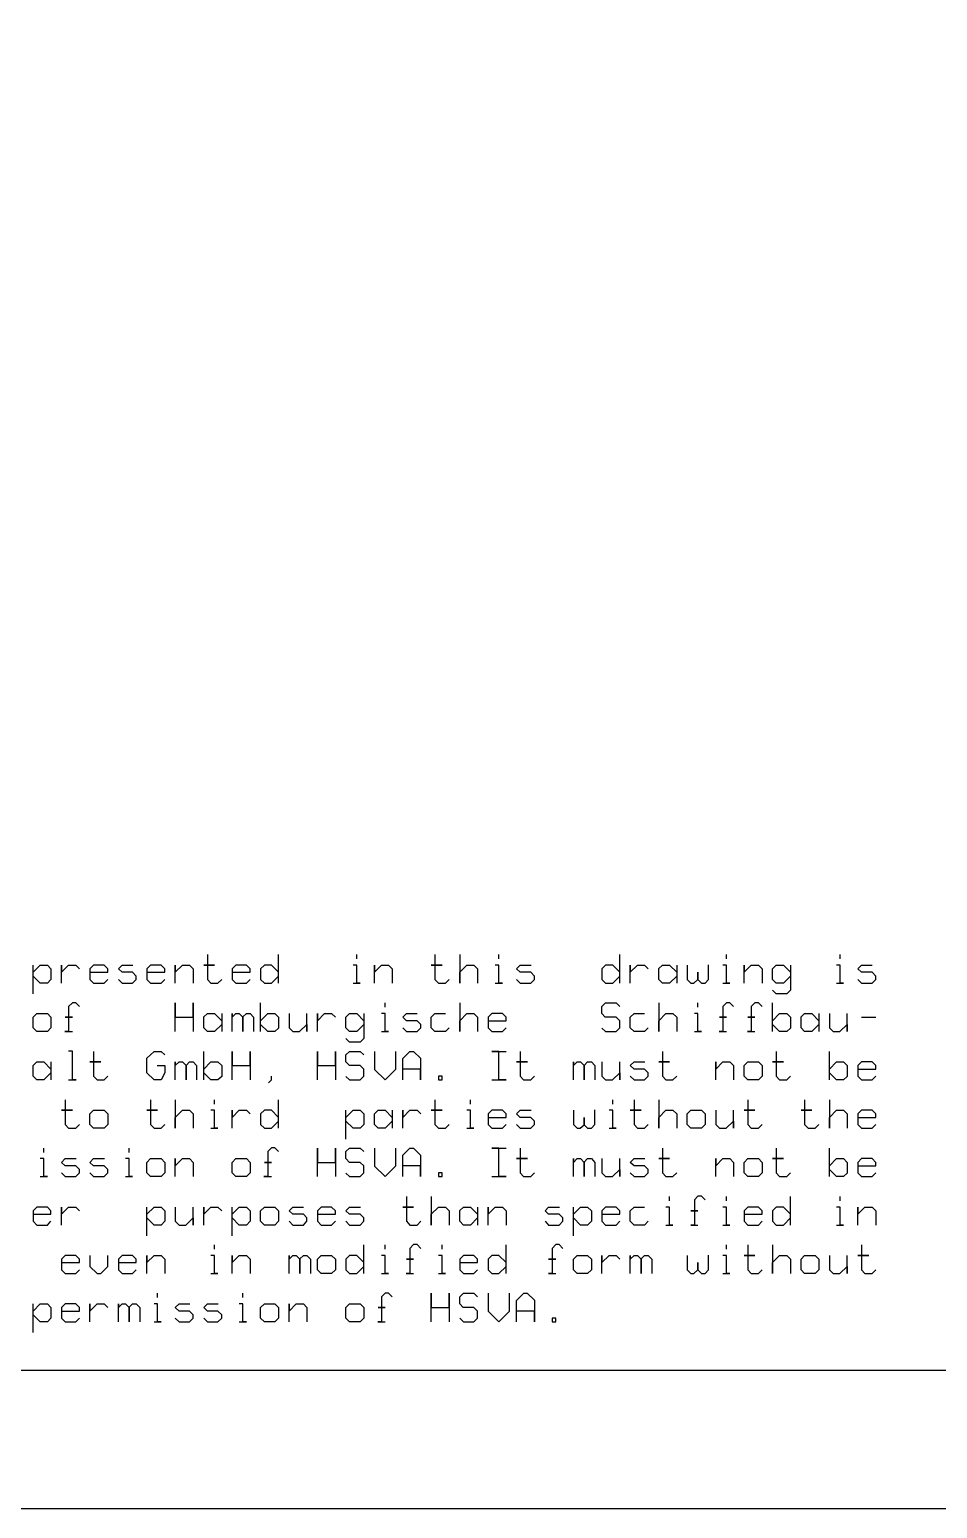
# Model space of a CAD drawing. Header units: millimetres. Extents: x -75152 to 353425, y 12138 to 222005.
# Drawn here: x 328823 to 335395, y 106870 to 117567 of the extents above; entities that cross this region are included whole.
import ezdxf

# ---------------------------------------------------------------- set-up
doc = ezdxf.new("R2010")
doc.units = ezdxf.units.MM
doc.layers.add('11', color=7, linetype='Continuous')

# ---------------------------------------------------------------- blocks, each defined once
blk = doc.blocks.new('A$C3242291E')
at = {"layer": '11', "color": 7, "linetype": 'Continuous'}
for points in [[(0, 0), (175200, 0), (175200, 65899), (0, 65899), (0, 0)], [(1000, 1000), (174200, 1000), (174200, 64899), (1000, 64899), (1000, 1000)], [(151886, 4006), (151886, 3930), (151886, 3930), (151859, 3930), (151859, 3930), (151937, 3930), (151937, 3930), (151886, 3930), (151886, 3930), (151886, 3827), (151886, 3827), (151910, 3800), (151910, 3800), (151962, 3800), (151962, 3800), (151989, 3827)], [(152400, 3800), (152400, 3878), (152400, 3878), (152349, 3930), (152349, 3930), (152298, 3930), (152298, 3930), (152271, 3903), (152271, 3903), (152271, 3827), (152271, 3827), (152298, 3800), (152298, 3800), (152349, 3800), (152349, 3800), (152400, 3851), (152400, 3851), (152400, 4006)], [(152967, 3975), (152967, 4006)], [(153533, 4006), (153533, 3930), (153533, 3930), (153506, 3930), (153506, 3930), (153584, 3930), (153584, 3930), (153533, 3930), (153533, 3930), (153533, 3827), (153533, 3827), (153558, 3800), (153558, 3800), (153609, 3800), (153609, 3800), (153636, 3827)], [(153712, 4006), (153712, 3903), (153712, 3800), (153712, 3800), (153712, 3878), (153712, 3878), (153763, 3930), (153763, 3930), (153815, 3930), (153815, 3930), (153842, 3903), (153842, 3903), (153842, 3800)], [(153996, 3975), (153996, 4006)], [(154871, 3800), (154871, 3878), (154871, 3878), (154820, 3930), (154820, 3930), (154768, 3930), (154768, 3930), (154741, 3903), (154741, 3903), (154741, 3827), (154741, 3827), (154768, 3800), (154768, 3800), (154820, 3800), (154820, 3800), (154871, 3851), (154871, 3851), (154871, 4006)], [(155643, 3975), (155643, 4006)], [(156467, 3975), (156467, 4006)], [(150624, 3722), (150624, 3878), (150624, 3878), (150675, 3930), (150675, 3930), (150727, 3930), (150727, 3930), (150753, 3903), (150753, 3903), (150753, 3827), (150753, 3827), (150727, 3800), (150727, 3800), (150675, 3800), (150675, 3800), (150624, 3851), (150624, 3851), (150624, 3930)], [(150830, 3800), (150830, 3930), (150830, 3930), (150830, 3878), (150830, 3878), (150881, 3930), (150881, 3930), (150932, 3930), (150932, 3930), (150959, 3903)], [(151035, 3878), (151165, 3878), (151165, 3878), (151165, 3903), (151165, 3903), (151138, 3930), (151138, 3930), (151062, 3930), (151062, 3930), (151035, 3903), (151035, 3903), (151035, 3827), (151035, 3827), (151062, 3800), (151062, 3800), (151138, 3800), (151138, 3800), (151165, 3827)], [(151241, 3827), (151268, 3800), (151268, 3800), (151344, 3800), (151344, 3800), (151371, 3827), (151371, 3827), (151371, 3851), (151371, 3851), (151344, 3878), (151344, 3878), (151268, 3878), (151268, 3878), (151241, 3903), (151241, 3903), (151268, 3930), (151268, 3930), (151346, 3930)], [(151447, 3878), (151577, 3878), (151577, 3878), (151577, 3903), (151577, 3903), (151550, 3930), (151550, 3930), (151474, 3930), (151474, 3930), (151447, 3903), (151447, 3903), (151447, 3827), (151447, 3827), (151474, 3800), (151474, 3800), (151550, 3800), (151550, 3800), (151577, 3827)], [(151653, 3800), (151653, 3930), (151653, 3930), (151653, 3878), (151653, 3878), (151705, 3930), (151705, 3930), (151756, 3930), (151756, 3930), (151783, 3903), (151783, 3903), (151783, 3800)], [(152065, 3878), (152195, 3878), (152195, 3878), (152195, 3903), (152195, 3903), (152168, 3930), (152168, 3930), (152092, 3930), (152092, 3930), (152065, 3903), (152065, 3903), (152065, 3827), (152065, 3827), (152092, 3800), (152092, 3800), (152168, 3800), (152168, 3800), (152195, 3827)], [(152940, 3800), (152991, 3800), (152991, 3800), (152967, 3800), (152967, 3800), (152967, 3930), (152967, 3930), (152940, 3930)], [(153094, 3800), (153094, 3930), (153094, 3930), (153094, 3878), (153094, 3878), (153146, 3930), (153146, 3930), (153197, 3930), (153197, 3930), (153224, 3903), (153224, 3903), (153224, 3800)], [(153969, 3800), (154021, 3800), (154021, 3800), (153996, 3800), (153996, 3800), (153996, 3930), (153996, 3930), (153969, 3930)], [(154124, 3827), (154150, 3800), (154150, 3800), (154227, 3800), (154227, 3800), (154253, 3827), (154253, 3827), (154253, 3851), (154253, 3851), (154227, 3878), (154227, 3878), (154150, 3878), (154150, 3878), (154124, 3903), (154124, 3903), (154150, 3930), (154150, 3930), (154229, 3930)], [(154947, 3800), (154947, 3930), (154947, 3930), (154947, 3878), (154947, 3878), (154999, 3930), (154999, 3930), (155050, 3930), (155050, 3930), (155077, 3903)], [(155283, 3930), (155283, 3851), (155283, 3851), (155231, 3800), (155231, 3800), (155180, 3800), (155180, 3800), (155153, 3827), (155153, 3827), (155153, 3905), (155153, 3905), (155180, 3930), (155180, 3930), (155231, 3930), (155231, 3930), (155283, 3878), (155283, 3878), (155283, 3800)], [(155359, 3930), (155359, 3827), (155359, 3827), (155386, 3800), (155386, 3800), (155408, 3800), (155408, 3800), (155437, 3825), (155437, 3825), (155437, 3878), (155437, 3878), (155437, 3825), (155437, 3825), (155462, 3800), (155462, 3800), (155489, 3800), (155489, 3800), (155513, 3827), (155513, 3827), (155513, 3932)], [(155616, 3800), (155668, 3800), (155668, 3800), (155643, 3800), (155643, 3800), (155643, 3930), (155643, 3930), (155616, 3930)], [(155771, 3800), (155771, 3930), (155771, 3930), (155771, 3878), (155771, 3878), (155822, 3930), (155822, 3930), (155874, 3930), (155874, 3930), (155901, 3903), (155901, 3903), (155901, 3800)], [(156106, 3930), (156106, 3851), (156106, 3851), (156055, 3800), (156055, 3800), (156003, 3800), (156003, 3800), (155977, 3827), (155977, 3827), (155977, 3903), (155977, 3903), (156003, 3930), (156003, 3930), (156055, 3930), (156055, 3930), (156106, 3878), (156106, 3878), (156106, 3748), (156106, 3748), (156080, 3722), (156080, 3722), (156003, 3722), (156003, 3722), (155977, 3748)], [(156440, 3800), (156491, 3800), (156491, 3800), (156467, 3800), (156467, 3800), (156467, 3930), (156467, 3930), (156440, 3930)], [(156594, 3827), (156621, 3800), (156621, 3800), (156697, 3800), (156697, 3800), (156724, 3827), (156724, 3827), (156724, 3851), (156724, 3851), (156697, 3878), (156697, 3878), (156621, 3878), (156621, 3878), (156594, 3903), (156594, 3903), (156621, 3930), (156621, 3930), (156699, 3930)], [(150959, 3631), (150932, 3658), (150932, 3658), (150908, 3658), (150908, 3658), (150881, 3631), (150881, 3631), (150881, 3553), (150881, 3553), (150856, 3553), (150856, 3553), (150908, 3553), (150908, 3553), (150881, 3553), (150881, 3553), (150881, 3450), (150881, 3450), (150854, 3450), (150854, 3450), (150908, 3450)], [(151653, 3450), (151653, 3553), (151653, 3656), (151653, 3656), (151653, 3553), (151653, 3553), (151783, 3553), (151783, 3553), (151783, 3656), (151783, 3656), (151783, 3553), (151783, 3450)], [(152271, 3450), (152271, 3528), (152271, 3528), (152322, 3580), (152322, 3580), (152374, 3580), (152374, 3580), (152400, 3553), (152400, 3553), (152400, 3475), (152400, 3475), (152374, 3450), (152374, 3450), (152322, 3450), (152322, 3450), (152271, 3501), (152271, 3501), (152271, 3656)], [(153173, 3625), (153173, 3656)], [(153712, 3656), (153712, 3553), (153712, 3450), (153712, 3450), (153712, 3528), (153712, 3528), (153763, 3580), (153763, 3580), (153815, 3580), (153815, 3580), (153842, 3553), (153842, 3553), (153842, 3450)], [(154741, 3475), (154768, 3450), (154768, 3450), (154844, 3450), (154844, 3450), (154871, 3477), (154871, 3477), (154871, 3528), (154871, 3528), (154844, 3553), (154844, 3553), (154766, 3553), (154766, 3553), (154741, 3580), (154741, 3580), (154741, 3631), (154741, 3631), (154768, 3656), (154768, 3656), (154844, 3656), (154844, 3656), (154871, 3631)], [(155153, 3656), (155153, 3553), (155153, 3450), (155153, 3450), (155153, 3528), (155153, 3528), (155205, 3580), (155205, 3580), (155256, 3580), (155256, 3580), (155283, 3553), (155283, 3553), (155283, 3450)], [(155437, 3625), (155437, 3656)], [(155695, 3631), (155668, 3658), (155668, 3658), (155643, 3658), (155643, 3658), (155616, 3631), (155616, 3631), (155616, 3553), (155616, 3553), (155592, 3553), (155592, 3553), (155643, 3553), (155643, 3553), (155616, 3553), (155616, 3553), (155616, 3450), (155616, 3450), (155590, 3450), (155590, 3450), (155643, 3450)], [(155901, 3631), (155874, 3658), (155874, 3658), (155849, 3658), (155849, 3658), (155822, 3631), (155822, 3631), (155822, 3553), (155822, 3553), (155798, 3553), (155798, 3553), (155849, 3553), (155849, 3553), (155822, 3553), (155822, 3553), (155822, 3450), (155822, 3450), (155796, 3450), (155796, 3450), (155849, 3450)], [(155977, 3450), (155977, 3528), (155977, 3528), (156028, 3580), (156028, 3580), (156080, 3580), (156080, 3580), (156106, 3553), (156106, 3553), (156106, 3475), (156106, 3475), (156080, 3450), (156080, 3450), (156028, 3450), (156028, 3450), (155977, 3501), (155977, 3501), (155977, 3656)], [(150727, 3450), (150650, 3450), (150650, 3450), (150624, 3477), (150624, 3477), (150624, 3553), (150624, 3553), (150650, 3580), (150650, 3580), (150727, 3580), (150727, 3580), (150753, 3553), (150753, 3553), (150753, 3477), (150753, 3477), (150727, 3450), (150727, 3450), (150650, 3450)], [(151989, 3580), (151989, 3501), (151989, 3501), (151937, 3450), (151937, 3450), (151886, 3450), (151886, 3450), (151859, 3477), (151859, 3477), (151859, 3555), (151859, 3555), (151886, 3580), (151886, 3580), (151937, 3580), (151937, 3580), (151989, 3528), (151989, 3528), (151989, 3450)], [(152065, 3450), (152065, 3580), (152065, 3580), (152065, 3553), (152065, 3553), (152092, 3580), (152092, 3580), (152116, 3580), (152116, 3580), (152143, 3553), (152143, 3553), (152143, 3450), (152143, 3450), (152143, 3555), (152143, 3555), (152168, 3580), (152168, 3580), (152195, 3580), (152195, 3580), (152219, 3553), (152219, 3553), (152219, 3450)], [(152477, 3580), (152477, 3477), (152477, 3477), (152503, 3450), (152503, 3450), (152553, 3450), (152553, 3450), (152606, 3501), (152606, 3501), (152606, 3450), (152606, 3450), (152606, 3580)], [(152683, 3450), (152683, 3580), (152683, 3580), (152683, 3528), (152683, 3528), (152734, 3580), (152734, 3580), (152785, 3580), (152785, 3580), (152812, 3553)], [(153018, 3580), (153018, 3501), (153018, 3501), (152967, 3450), (152967, 3450), (152915, 3450), (152915, 3450), (152888, 3477), (152888, 3477), (152888, 3553), (152888, 3553), (152915, 3580), (152915, 3580), (152967, 3580), (152967, 3580), (153018, 3528), (153018, 3528), (153018, 3398), (153018, 3398), (152991, 3372), (152991, 3372), (152915, 3372), (152915, 3372), (152888, 3398)], [(153146, 3450), (153197, 3450), (153197, 3450), (153173, 3450), (153173, 3450), (153173, 3580), (153173, 3580), (153146, 3580)], [(153300, 3477), (153327, 3450), (153327, 3450), (153403, 3450), (153403, 3450), (153430, 3477), (153430, 3477), (153430, 3501), (153430, 3501), (153403, 3528), (153403, 3528), (153327, 3528), (153327, 3528), (153300, 3553), (153300, 3553), (153327, 3580), (153327, 3580), (153405, 3580)], [(153636, 3477), (153609, 3450), (153609, 3450), (153533, 3450), (153533, 3450), (153506, 3477), (153506, 3477), (153506, 3553), (153506, 3553), (153533, 3580), (153533, 3580), (153609, 3580)], [(153918, 3528), (154048, 3528), (154048, 3528), (154048, 3553), (154048, 3553), (154021, 3580), (154021, 3580), (153945, 3580), (153945, 3580), (153918, 3553), (153918, 3553), (153918, 3477), (153918, 3477), (153945, 3450), (153945, 3450), (154021, 3450), (154021, 3450), (154048, 3477)], [(155077, 3477), (155050, 3450), (155050, 3450), (154974, 3450), (154974, 3450), (154947, 3477), (154947, 3477), (154947, 3553), (154947, 3553), (154974, 3580), (154974, 3580), (155050, 3580)], [(155411, 3450), (155462, 3450), (155462, 3450), (155437, 3450), (155437, 3450), (155437, 3580), (155437, 3580), (155411, 3580)], [(156312, 3580), (156312, 3501), (156312, 3501), (156261, 3450), (156261, 3450), (156209, 3450), (156209, 3450), (156183, 3477), (156183, 3477), (156183, 3555), (156183, 3555), (156209, 3580), (156209, 3580), (156261, 3580), (156261, 3580), (156312, 3528), (156312, 3528), (156312, 3450)], [(156388, 3580), (156388, 3477), (156388, 3477), (156415, 3450), (156415, 3450), (156465, 3450), (156465, 3450), (156518, 3501), (156518, 3501), (156518, 3450), (156518, 3450), (156518, 3580)], [(156621, 3553), (156724, 3553)], [(150753, 3230), (150753, 3151), (150753, 3151), (150702, 3100), (150702, 3100), (150650, 3100), (150650, 3100), (150624, 3127), (150624, 3127), (150624, 3205), (150624, 3205), (150650, 3230), (150650, 3230), (150702, 3230), (150702, 3230), (150753, 3178), (150753, 3178), (150753, 3100)], [(150881, 3100), (150935, 3100), (150935, 3100), (150908, 3100), (150908, 3100), (150908, 3204), (150908, 3308), (150908, 3308), (150881, 3308)], [(151062, 3306), (151062, 3230), (151062, 3230), (151035, 3230), (151035, 3230), (151114, 3230), (151114, 3230), (151062, 3230), (151062, 3230), (151062, 3127), (151062, 3127), (151087, 3100), (151087, 3100), (151138, 3100), (151138, 3100), (151165, 3127)], [(151523, 3203), (151577, 3203), (151577, 3203), (151577, 3151), (151577, 3151), (151550, 3100), (151550, 3100), (151499, 3100), (151499, 3100), (151447, 3151), (151447, 3151), (151447, 3256), (151447, 3256), (151499, 3306), (151499, 3306), (151550, 3306), (151550, 3306), (151577, 3281)], [(151653, 3100), (151653, 3230), (151653, 3230), (151653, 3203), (151653, 3203), (151680, 3230), (151680, 3230), (151705, 3230), (151705, 3230), (151731, 3203), (151731, 3203), (151731, 3100), (151731, 3100), (151731, 3205), (151731, 3205), (151756, 3230), (151756, 3230), (151783, 3230), (151783, 3230), (151807, 3203), (151807, 3203), (151807, 3100)], [(151859, 3100), (151859, 3178), (151859, 3178), (151910, 3230), (151910, 3230), (151962, 3230), (151962, 3230), (151989, 3203), (151989, 3203), (151989, 3125), (151989, 3125), (151962, 3100), (151962, 3100), (151910, 3100), (151910, 3100), (151859, 3151), (151859, 3151), (151859, 3306)], [(152065, 3100), (152065, 3203), (152065, 3306), (152065, 3306), (152065, 3203), (152065, 3203), (152195, 3203), (152195, 3203), (152195, 3306), (152195, 3306), (152195, 3203), (152195, 3100)], [(152683, 3100), (152683, 3203), (152683, 3306), (152683, 3306), (152683, 3203), (152683, 3203), (152812, 3203), (152812, 3203), (152812, 3306), (152812, 3306), (152812, 3203), (152812, 3100)], [(152888, 3125), (152915, 3100), (152915, 3100), (152991, 3100), (152991, 3100), (153018, 3127), (153018, 3127), (153018, 3178), (153018, 3178), (152991, 3203), (152991, 3203), (152913, 3203), (152913, 3203), (152888, 3230), (152888, 3230), (152888, 3281), (152888, 3281), (152915, 3306), (152915, 3306), (152991, 3306), (152991, 3306), (153018, 3281)], [(153094, 3306), (153094, 3176), (153094, 3176), (153173, 3100), (153173, 3100), (153249, 3178), (153249, 3178), (153249, 3306)], [(153300, 3100), (153300, 3255), (153300, 3255), (153352, 3306), (153352, 3306), (153378, 3306), (153378, 3306), (153429, 3256), (153429, 3256), (153429, 3100), (153429, 3100), (153429, 3177), (153429, 3177), (153300, 3177)], [(153945, 3100), (154048, 3100), (154048, 3100), (153996, 3100), (153996, 3100), (153996, 3203), (153996, 3306), (153996, 3306), (153945, 3306), (153945, 3306), (154048, 3306)], [(154150, 3306), (154150, 3230), (154150, 3230), (154124, 3230), (154124, 3230), (154202, 3230), (154202, 3230), (154150, 3230), (154150, 3230), (154150, 3127), (154150, 3127), (154175, 3100), (154175, 3100), (154227, 3100), (154227, 3100), (154253, 3127)], [(154536, 3100), (154536, 3230), (154536, 3230), (154536, 3203), (154536, 3203), (154562, 3230), (154562, 3230), (154587, 3230), (154587, 3230), (154614, 3203), (154614, 3203), (154614, 3100), (154614, 3100), (154614, 3205), (154614, 3205), (154638, 3230), (154638, 3230), (154665, 3230), (154665, 3230), (154690, 3203), (154690, 3203), (154690, 3100)], [(154741, 3230), (154741, 3127), (154741, 3127), (154768, 3100), (154768, 3100), (154818, 3100), (154818, 3100), (154871, 3151), (154871, 3151), (154871, 3100), (154871, 3100), (154871, 3230)], [(154947, 3127), (154974, 3100), (154974, 3100), (155050, 3100), (155050, 3100), (155077, 3127), (155077, 3127), (155077, 3151), (155077, 3151), (155050, 3178), (155050, 3178), (154974, 3178), (154974, 3178), (154947, 3203), (154947, 3203), (154974, 3230), (154974, 3230), (155052, 3230)], [(155180, 3306), (155180, 3230), (155180, 3230), (155153, 3230), (155153, 3230), (155231, 3230), (155231, 3230), (155180, 3230), (155180, 3230), (155180, 3127), (155180, 3127), (155205, 3100), (155205, 3100), (155256, 3100), (155256, 3100), (155283, 3127)], [(155565, 3100), (155565, 3230), (155565, 3230), (155565, 3178), (155565, 3178), (155616, 3230), (155616, 3230), (155668, 3230), (155668, 3230), (155695, 3203), (155695, 3203), (155695, 3100)], [(155874, 3100), (155798, 3100), (155798, 3100), (155771, 3127), (155771, 3127), (155771, 3203), (155771, 3203), (155798, 3230), (155798, 3230), (155874, 3230), (155874, 3230), (155901, 3203), (155901, 3203), (155901, 3127), (155901, 3127), (155874, 3100), (155874, 3100), (155798, 3100)], [(156003, 3306), (156003, 3230), (156003, 3230), (155977, 3230), (155977, 3230), (156055, 3230), (156055, 3230), (156003, 3230), (156003, 3230), (156003, 3127), (156003, 3127), (156028, 3100), (156028, 3100), (156080, 3100), (156080, 3100), (156106, 3127)], [(156388, 3100), (156388, 3178), (156388, 3178), (156440, 3230), (156440, 3230), (156491, 3230), (156491, 3230), (156518, 3203), (156518, 3203), (156518, 3125), (156518, 3125), (156491, 3100), (156491, 3100), (156440, 3100), (156440, 3100), (156388, 3151), (156388, 3151), (156388, 3306)], [(156594, 3178), (156724, 3178), (156724, 3178), (156724, 3203), (156724, 3203), (156697, 3230), (156697, 3230), (156621, 3230), (156621, 3230), (156594, 3203), (156594, 3203), (156594, 3127), (156594, 3127), (156621, 3100), (156621, 3100), (156697, 3100), (156697, 3100), (156724, 3127)], [(152328, 3079), (152349, 3100), (152349, 3100), (152349, 3127)], [(153558, 3100), (153584, 3100), (153584, 3100), (153584, 3127), (153584, 3127), (153558, 3127), (153558, 3127), (153558, 3100), (153558, 3100), (153584, 3100)], [(150856, 2956), (150856, 2880), (150856, 2880), (150830, 2880), (150830, 2880), (150908, 2880), (150908, 2880), (150856, 2880), (150856, 2880), (150856, 2777), (150856, 2777), (150881, 2750), (150881, 2750), (150932, 2750), (150932, 2750), (150959, 2777)], [(151474, 2956), (151474, 2880), (151474, 2880), (151447, 2880), (151447, 2880), (151525, 2880), (151525, 2880), (151474, 2880), (151474, 2880), (151474, 2777), (151474, 2777), (151499, 2750), (151499, 2750), (151550, 2750), (151550, 2750), (151577, 2777)], [(151653, 2956), (151653, 2853), (151653, 2750), (151653, 2750), (151653, 2828), (151653, 2828), (151705, 2880), (151705, 2880), (151756, 2880), (151756, 2880), (151783, 2853), (151783, 2853), (151783, 2750)], [(151937, 2925), (151937, 2956)], [(152400, 2750), (152400, 2828), (152400, 2828), (152349, 2880), (152349, 2880), (152298, 2880), (152298, 2880), (152271, 2853), (152271, 2853), (152271, 2777), (152271, 2777), (152298, 2750), (152298, 2750), (152349, 2750), (152349, 2750), (152400, 2801), (152400, 2801), (152400, 2956)], [(153533, 2956), (153533, 2880), (153533, 2880), (153506, 2880), (153506, 2880), (153584, 2880), (153584, 2880), (153533, 2880), (153533, 2880), (153533, 2777), (153533, 2777), (153558, 2750), (153558, 2750), (153609, 2750), (153609, 2750), (153636, 2777)], [(153790, 2925), (153790, 2956)], [(154820, 2925), (154820, 2956)], [(154974, 2956), (154974, 2880), (154974, 2880), (154947, 2880), (154947, 2880), (155026, 2880), (155026, 2880), (154974, 2880), (154974, 2880), (154974, 2777), (154974, 2777), (154999, 2750), (154999, 2750), (155050, 2750), (155050, 2750), (155077, 2777)], [(155153, 2956), (155153, 2853), (155153, 2750), (155153, 2750), (155153, 2828), (155153, 2828), (155205, 2880), (155205, 2880), (155256, 2880), (155256, 2880), (155283, 2853), (155283, 2853), (155283, 2750)], [(155798, 2956), (155798, 2880), (155798, 2880), (155771, 2880), (155771, 2880), (155849, 2880), (155849, 2880), (155798, 2880), (155798, 2880), (155798, 2777), (155798, 2777), (155822, 2750), (155822, 2750), (155874, 2750), (155874, 2750), (155901, 2777)], [(156209, 2956), (156209, 2880), (156209, 2880), (156183, 2880), (156183, 2880), (156261, 2880), (156261, 2880), (156209, 2880), (156209, 2880), (156209, 2777), (156209, 2777), (156234, 2750), (156234, 2750), (156286, 2750), (156286, 2750), (156312, 2777)], [(156388, 2956), (156388, 2853), (156388, 2750), (156388, 2750), (156388, 2828), (156388, 2828), (156440, 2880), (156440, 2880), (156491, 2880), (156491, 2880), (156518, 2853), (156518, 2853), (156518, 2750)], [(151138, 2750), (151062, 2750), (151062, 2750), (151035, 2777), (151035, 2777), (151035, 2853), (151035, 2853), (151062, 2880), (151062, 2880), (151138, 2880), (151138, 2880), (151165, 2853), (151165, 2853), (151165, 2777), (151165, 2777), (151138, 2750), (151138, 2750), (151062, 2750)], [(151910, 2750), (151962, 2750), (151962, 2750), (151937, 2750), (151937, 2750), (151937, 2880), (151937, 2880), (151910, 2880)], [(152065, 2750), (152065, 2880), (152065, 2880), (152065, 2828), (152065, 2828), (152116, 2880), (152116, 2880), (152168, 2880), (152168, 2880), (152195, 2853)], [(152888, 2672), (152888, 2828), (152888, 2828), (152940, 2880), (152940, 2880), (152991, 2880), (152991, 2880), (153018, 2853), (153018, 2853), (153018, 2777), (153018, 2777), (152991, 2750), (152991, 2750), (152940, 2750), (152940, 2750), (152888, 2801), (152888, 2801), (152888, 2880)], [(153224, 2880), (153224, 2801), (153224, 2801), (153173, 2750), (153173, 2750), (153121, 2750), (153121, 2750), (153094, 2777), (153094, 2777), (153094, 2855), (153094, 2855), (153121, 2880), (153121, 2880), (153173, 2880), (153173, 2880), (153224, 2828), (153224, 2828), (153224, 2750)], [(153300, 2750), (153300, 2880), (153300, 2880), (153300, 2828), (153300, 2828), (153352, 2880), (153352, 2880), (153403, 2880), (153403, 2880), (153430, 2853)], [(153763, 2750), (153815, 2750), (153815, 2750), (153790, 2750), (153790, 2750), (153790, 2880), (153790, 2880), (153763, 2880)], [(153918, 2828), (154048, 2828), (154048, 2828), (154048, 2853), (154048, 2853), (154021, 2880), (154021, 2880), (153945, 2880), (153945, 2880), (153918, 2853), (153918, 2853), (153918, 2777), (153918, 2777), (153945, 2750), (153945, 2750), (154021, 2750), (154021, 2750), (154048, 2777)], [(154124, 2777), (154150, 2750), (154150, 2750), (154227, 2750), (154227, 2750), (154253, 2777), (154253, 2777), (154253, 2801), (154253, 2801), (154227, 2828), (154227, 2828), (154150, 2828), (154150, 2828), (154124, 2853), (154124, 2853), (154150, 2880), (154150, 2880), (154229, 2880)], [(154536, 2880), (154536, 2777), (154536, 2777), (154562, 2750), (154562, 2750), (154585, 2750), (154585, 2750), (154614, 2775), (154614, 2775), (154614, 2828), (154614, 2828), (154614, 2775), (154614, 2775), (154638, 2750), (154638, 2750), (154665, 2750), (154665, 2750), (154690, 2777), (154690, 2777), (154690, 2882)], [(154793, 2750), (154844, 2750), (154844, 2750), (154820, 2750), (154820, 2750), (154820, 2880), (154820, 2880), (154793, 2880)], [(155462, 2750), (155386, 2750), (155386, 2750), (155359, 2777), (155359, 2777), (155359, 2853), (155359, 2853), (155386, 2880), (155386, 2880), (155462, 2880), (155462, 2880), (155489, 2853), (155489, 2853), (155489, 2777), (155489, 2777), (155462, 2750), (155462, 2750), (155386, 2750)], [(155565, 2880), (155565, 2777), (155565, 2777), (155592, 2750), (155592, 2750), (155641, 2750), (155641, 2750), (155695, 2801), (155695, 2801), (155695, 2750), (155695, 2750), (155695, 2880)], [(156594, 2828), (156724, 2828), (156724, 2828), (156724, 2853), (156724, 2853), (156697, 2880), (156697, 2880), (156621, 2880), (156621, 2880), (156594, 2853), (156594, 2853), (156594, 2777), (156594, 2777), (156621, 2750), (156621, 2750), (156697, 2750), (156697, 2750), (156724, 2777)], [(150702, 2575), (150702, 2606)], [(151320, 2575), (151320, 2606)], [(152400, 2581), (152374, 2608), (152374, 2608), (152349, 2608), (152349, 2608), (152322, 2581), (152322, 2581), (152322, 2503), (152322, 2503), (152298, 2503), (152298, 2503), (152349, 2503), (152349, 2503), (152322, 2503), (152322, 2503), (152322, 2400), (152322, 2400), (152295, 2400), (152295, 2400), (152349, 2400)], [(152683, 2400), (152683, 2503), (152683, 2606), (152683, 2606), (152683, 2503), (152683, 2503), (152812, 2503), (152812, 2503), (152812, 2606), (152812, 2606), (152812, 2503), (152812, 2400)], [(152888, 2425), (152915, 2400), (152915, 2400), (152991, 2400), (152991, 2400), (153018, 2427), (153018, 2427), (153018, 2478), (153018, 2478), (152991, 2503), (152991, 2503), (152913, 2503), (152913, 2503), (152888, 2530), (152888, 2530), (152888, 2581), (152888, 2581), (152915, 2606), (152915, 2606), (152991, 2606), (152991, 2606), (153018, 2581)], [(153094, 2606), (153094, 2476), (153094, 2476), (153173, 2400), (153173, 2400), (153249, 2478), (153249, 2478), (153249, 2606)], [(153300, 2400), (153300, 2555), (153300, 2555), (153352, 2606), (153352, 2606), (153378, 2606), (153378, 2606), (153429, 2556), (153429, 2556), (153429, 2400), (153429, 2400), (153429, 2477), (153429, 2477), (153300, 2477)], [(153945, 2400), (154048, 2400), (154048, 2400), (153996, 2400), (153996, 2400), (153996, 2503), (153996, 2606), (153996, 2606), (153945, 2606), (153945, 2606), (154048, 2606)], [(154150, 2606), (154150, 2530), (154150, 2530), (154124, 2530), (154124, 2530), (154202, 2530), (154202, 2530), (154150, 2530), (154150, 2530), (154150, 2427), (154150, 2427), (154175, 2400), (154175, 2400), (154227, 2400), (154227, 2400), (154253, 2427)], [(155180, 2606), (155180, 2530), (155180, 2530), (155153, 2530), (155153, 2530), (155231, 2530), (155231, 2530), (155180, 2530), (155180, 2530), (155180, 2427), (155180, 2427), (155205, 2400), (155205, 2400), (155256, 2400), (155256, 2400), (155283, 2427)], [(156003, 2606), (156003, 2530), (156003, 2530), (155977, 2530), (155977, 2530), (156055, 2530), (156055, 2530), (156003, 2530), (156003, 2530), (156003, 2427), (156003, 2427), (156028, 2400), (156028, 2400), (156080, 2400), (156080, 2400), (156106, 2427)], [(156388, 2400), (156388, 2478), (156388, 2478), (156440, 2530), (156440, 2530), (156491, 2530), (156491, 2530), (156518, 2503), (156518, 2503), (156518, 2425), (156518, 2425), (156491, 2400), (156491, 2400), (156440, 2400), (156440, 2400), (156388, 2451), (156388, 2451), (156388, 2606)], [(150675, 2400), (150727, 2400), (150727, 2400), (150702, 2400), (150702, 2400), (150702, 2530), (150702, 2530), (150675, 2530)], [(150830, 2427), (150856, 2400), (150856, 2400), (150932, 2400), (150932, 2400), (150959, 2427), (150959, 2427), (150959, 2451), (150959, 2451), (150932, 2478), (150932, 2478), (150856, 2478), (150856, 2478), (150830, 2503), (150830, 2503), (150856, 2530), (150856, 2530), (150935, 2530)], [(151035, 2427), (151062, 2400), (151062, 2400), (151138, 2400), (151138, 2400), (151165, 2427), (151165, 2427), (151165, 2451), (151165, 2451), (151138, 2478), (151138, 2478), (151062, 2478), (151062, 2478), (151035, 2503), (151035, 2503), (151062, 2530), (151062, 2530), (151140, 2530)], [(151293, 2400), (151344, 2400), (151344, 2400), (151320, 2400), (151320, 2400), (151320, 2530), (151320, 2530), (151293, 2530)], [(151550, 2400), (151474, 2400), (151474, 2400), (151447, 2427), (151447, 2427), (151447, 2503), (151447, 2503), (151474, 2530), (151474, 2530), (151550, 2530), (151550, 2530), (151577, 2503), (151577, 2503), (151577, 2427), (151577, 2427), (151550, 2400), (151550, 2400), (151474, 2400)], [(151653, 2400), (151653, 2530), (151653, 2530), (151653, 2478), (151653, 2478), (151705, 2530), (151705, 2530), (151756, 2530), (151756, 2530), (151783, 2503), (151783, 2503), (151783, 2400)], [(152168, 2400), (152092, 2400), (152092, 2400), (152065, 2427), (152065, 2427), (152065, 2503), (152065, 2503), (152092, 2530), (152092, 2530), (152168, 2530), (152168, 2530), (152195, 2503), (152195, 2503), (152195, 2427), (152195, 2427), (152168, 2400), (152168, 2400), (152092, 2400)], [(154536, 2400), (154536, 2530), (154536, 2530), (154536, 2503), (154536, 2503), (154562, 2530), (154562, 2530), (154587, 2530), (154587, 2530), (154614, 2503), (154614, 2503), (154614, 2400), (154614, 2400), (154614, 2505), (154614, 2505), (154638, 2530), (154638, 2530), (154665, 2530), (154665, 2530), (154690, 2503), (154690, 2503), (154690, 2400)], [(154741, 2530), (154741, 2427), (154741, 2427), (154768, 2400), (154768, 2400), (154818, 2400), (154818, 2400), (154871, 2451), (154871, 2451), (154871, 2400), (154871, 2400), (154871, 2530)], [(154947, 2427), (154974, 2400), (154974, 2400), (155050, 2400), (155050, 2400), (155077, 2427), (155077, 2427), (155077, 2451), (155077, 2451), (155050, 2478), (155050, 2478), (154974, 2478), (154974, 2478), (154947, 2503), (154947, 2503), (154974, 2530), (154974, 2530), (155052, 2530)], [(155565, 2400), (155565, 2530), (155565, 2530), (155565, 2478), (155565, 2478), (155616, 2530), (155616, 2530), (155668, 2530), (155668, 2530), (155695, 2503), (155695, 2503), (155695, 2400)], [(155874, 2400), (155798, 2400), (155798, 2400), (155771, 2427), (155771, 2427), (155771, 2503), (155771, 2503), (155798, 2530), (155798, 2530), (155874, 2530), (155874, 2530), (155901, 2503), (155901, 2503), (155901, 2427), (155901, 2427), (155874, 2400), (155874, 2400), (155798, 2400)], [(156594, 2478), (156724, 2478), (156724, 2478), (156724, 2503), (156724, 2503), (156697, 2530), (156697, 2530), (156621, 2530), (156621, 2530), (156594, 2503), (156594, 2503), (156594, 2427), (156594, 2427), (156621, 2400), (156621, 2400), (156697, 2400), (156697, 2400), (156724, 2427)], [(153558, 2400), (153584, 2400), (153584, 2400), (153584, 2427), (153584, 2427), (153558, 2427), (153558, 2427), (153558, 2400), (153558, 2400), (153584, 2400)], [(153327, 2256), (153327, 2180), (153327, 2180), (153300, 2180), (153300, 2180), (153378, 2180), (153378, 2180), (153327, 2180), (153327, 2180), (153327, 2077), (153327, 2077), (153352, 2050), (153352, 2050), (153403, 2050), (153403, 2050), (153430, 2077)], [(153506, 2256), (153506, 2153), (153506, 2050), (153506, 2050), (153506, 2128), (153506, 2128), (153558, 2180), (153558, 2180), (153609, 2180), (153609, 2180), (153636, 2153), (153636, 2153), (153636, 2050)], [(155231, 2225), (155231, 2256)], [(155489, 2231), (155462, 2258), (155462, 2258), (155437, 2258), (155437, 2258), (155411, 2231), (155411, 2231), (155411, 2153), (155411, 2153), (155386, 2153), (155386, 2153), (155437, 2153), (155437, 2153), (155411, 2153), (155411, 2153), (155411, 2050), (155411, 2050), (155384, 2050), (155384, 2050), (155437, 2050)], [(155643, 2225), (155643, 2256)], [(156106, 2050), (156106, 2128), (156106, 2128), (156055, 2180), (156055, 2180), (156003, 2180), (156003, 2180), (155977, 2153), (155977, 2153), (155977, 2077), (155977, 2077), (156003, 2050), (156003, 2050), (156055, 2050), (156055, 2050), (156106, 2101), (156106, 2101), (156106, 2256)], [(156467, 2225), (156467, 2256)], [(150624, 2128), (150753, 2128), (150753, 2128), (150753, 2153), (150753, 2153), (150727, 2180), (150727, 2180), (150650, 2180), (150650, 2180), (150624, 2153), (150624, 2153), (150624, 2077), (150624, 2077), (150650, 2050), (150650, 2050), (150727, 2050), (150727, 2050), (150753, 2077)], [(150830, 2050), (150830, 2180), (150830, 2180), (150830, 2128), (150830, 2128), (150881, 2180), (150881, 2180), (150932, 2180), (150932, 2180), (150959, 2153)], [(151447, 1972), (151447, 2128), (151447, 2128), (151499, 2180), (151499, 2180), (151550, 2180), (151550, 2180), (151577, 2153), (151577, 2153), (151577, 2077), (151577, 2077), (151550, 2050), (151550, 2050), (151499, 2050), (151499, 2050), (151447, 2101), (151447, 2101), (151447, 2180)], [(151653, 2180), (151653, 2077), (151653, 2077), (151680, 2050), (151680, 2050), (151729, 2050), (151729, 2050), (151783, 2101), (151783, 2101), (151783, 2050), (151783, 2050), (151783, 2180)], [(151859, 2050), (151859, 2180), (151859, 2180), (151859, 2128), (151859, 2128), (151910, 2180), (151910, 2180), (151962, 2180), (151962, 2180), (151989, 2153)], [(152065, 1972), (152065, 2128), (152065, 2128), (152116, 2180), (152116, 2180), (152168, 2180), (152168, 2180), (152195, 2153), (152195, 2153), (152195, 2077), (152195, 2077), (152168, 2050), (152168, 2050), (152116, 2050), (152116, 2050), (152065, 2101), (152065, 2101), (152065, 2180)], [(152374, 2050), (152298, 2050), (152298, 2050), (152271, 2077), (152271, 2077), (152271, 2153), (152271, 2153), (152298, 2180), (152298, 2180), (152374, 2180), (152374, 2180), (152400, 2153), (152400, 2153), (152400, 2077), (152400, 2077), (152374, 2050), (152374, 2050), (152298, 2050)], [(152477, 2077), (152503, 2050), (152503, 2050), (152580, 2050), (152580, 2050), (152606, 2077), (152606, 2077), (152606, 2101), (152606, 2101), (152580, 2128), (152580, 2128), (152503, 2128), (152503, 2128), (152477, 2153), (152477, 2153), (152503, 2180), (152503, 2180), (152582, 2180)], [(152683, 2128), (152812, 2128), (152812, 2128), (152812, 2153), (152812, 2153), (152785, 2180), (152785, 2180), (152709, 2180), (152709, 2180), (152683, 2153), (152683, 2153), (152683, 2077), (152683, 2077), (152709, 2050), (152709, 2050), (152785, 2050), (152785, 2050), (152812, 2077)], [(152888, 2077), (152915, 2050), (152915, 2050), (152991, 2050), (152991, 2050), (153018, 2077), (153018, 2077), (153018, 2101), (153018, 2101), (152991, 2128), (152991, 2128), (152915, 2128), (152915, 2128), (152888, 2153), (152888, 2153), (152915, 2180), (152915, 2180), (152993, 2180)], [(153842, 2180), (153842, 2101), (153842, 2101), (153790, 2050), (153790, 2050), (153739, 2050), (153739, 2050), (153712, 2077), (153712, 2077), (153712, 2155), (153712, 2155), (153739, 2180), (153739, 2180), (153790, 2180), (153790, 2180), (153842, 2128), (153842, 2128), (153842, 2050)], [(153918, 2050), (153918, 2180), (153918, 2180), (153918, 2128), (153918, 2128), (153969, 2180), (153969, 2180), (154021, 2180), (154021, 2180), (154048, 2153), (154048, 2153), (154048, 2050)], [(154330, 2077), (154356, 2050), (154356, 2050), (154433, 2050), (154433, 2050), (154459, 2077), (154459, 2077), (154459, 2101), (154459, 2101), (154433, 2128), (154433, 2128), (154356, 2128), (154356, 2128), (154330, 2153), (154330, 2153), (154356, 2180), (154356, 2180), (154435, 2180)], [(154536, 1972), (154536, 2128), (154536, 2128), (154587, 2180), (154587, 2180), (154638, 2180), (154638, 2180), (154665, 2153), (154665, 2153), (154665, 2077), (154665, 2077), (154638, 2050), (154638, 2050), (154587, 2050), (154587, 2050), (154536, 2101), (154536, 2101), (154536, 2180)], [(154741, 2128), (154871, 2128), (154871, 2128), (154871, 2153), (154871, 2153), (154844, 2180), (154844, 2180), (154768, 2180), (154768, 2180), (154741, 2153), (154741, 2153), (154741, 2077), (154741, 2077), (154768, 2050), (154768, 2050), (154844, 2050), (154844, 2050), (154871, 2077)], [(155077, 2077), (155050, 2050), (155050, 2050), (154974, 2050), (154974, 2050), (154947, 2077), (154947, 2077), (154947, 2153), (154947, 2153), (154974, 2180), (154974, 2180), (155050, 2180)], [(155205, 2050), (155256, 2050), (155256, 2050), (155231, 2050), (155231, 2050), (155231, 2180), (155231, 2180), (155205, 2180)], [(155616, 2050), (155668, 2050), (155668, 2050), (155643, 2050), (155643, 2050), (155643, 2180), (155643, 2180), (155616, 2180)], [(155771, 2128), (155901, 2128), (155901, 2128), (155901, 2153), (155901, 2153), (155874, 2180), (155874, 2180), (155798, 2180), (155798, 2180), (155771, 2153), (155771, 2153), (155771, 2077), (155771, 2077), (155798, 2050), (155798, 2050), (155874, 2050), (155874, 2050), (155901, 2077)], [(156440, 2050), (156491, 2050), (156491, 2050), (156467, 2050), (156467, 2050), (156467, 2180), (156467, 2180), (156440, 2180)], [(156594, 2050), (156594, 2180), (156594, 2180), (156594, 2128), (156594, 2128), (156646, 2180), (156646, 2180), (156697, 2180), (156697, 2180), (156724, 2153), (156724, 2153), (156724, 2050)], [(150830, 1778), (150959, 1778), (150959, 1778), (150959, 1803), (150959, 1803), (150932, 1830), (150932, 1830), (150856, 1830), (150856, 1830), (150830, 1803), (150830, 1803), (150830, 1727), (150830, 1727), (150856, 1700), (150856, 1700), (150932, 1700), (150932, 1700), (150959, 1727)], [(151035, 1830), (151035, 1751), (151035, 1751), (151087, 1700), (151087, 1700), (151114, 1700), (151114, 1700), (151165, 1751), (151165, 1751), (151165, 1830)], [(151241, 1778), (151371, 1778), (151371, 1778), (151371, 1803), (151371, 1803), (151344, 1830), (151344, 1830), (151268, 1830), (151268, 1830), (151241, 1803), (151241, 1803), (151241, 1727), (151241, 1727), (151268, 1700), (151268, 1700), (151344, 1700), (151344, 1700), (151371, 1727)], [(151447, 1700), (151447, 1830), (151447, 1830), (151447, 1778), (151447, 1778), (151499, 1830), (151499, 1830), (151550, 1830), (151550, 1830), (151577, 1803), (151577, 1803), (151577, 1700)], [(151910, 1700), (151962, 1700), (151962, 1700), (151937, 1700), (151937, 1700), (151937, 1830), (151937, 1830), (151910, 1830)], [(151937, 1875), (151937, 1906)], [(152065, 1700), (152065, 1830), (152065, 1830), (152065, 1778), (152065, 1778), (152116, 1830), (152116, 1830), (152168, 1830), (152168, 1830), (152195, 1803), (152195, 1803), (152195, 1700)], [(152477, 1700), (152477, 1830), (152477, 1830), (152477, 1803), (152477, 1803), (152503, 1830), (152503, 1830), (152528, 1830), (152528, 1830), (152555, 1803), (152555, 1803), (152555, 1700), (152555, 1700), (152555, 1805), (152555, 1805), (152580, 1830), (152580, 1830), (152606, 1830), (152606, 1830), (152631, 1803), (152631, 1803), (152631, 1700)], [(152785, 1700), (152709, 1700), (152709, 1700), (152683, 1727), (152683, 1727), (152683, 1803), (152683, 1803), (152709, 1830), (152709, 1830), (152785, 1830), (152785, 1830), (152812, 1803), (152812, 1803), (152812, 1727), (152812, 1727), (152785, 1700), (152785, 1700), (152709, 1700)], [(153018, 1700), (153018, 1778), (153018, 1778), (152967, 1830), (152967, 1830), (152915, 1830), (152915, 1830), (152888, 1803), (152888, 1803), (152888, 1727), (152888, 1727), (152915, 1700), (152915, 1700), (152967, 1700), (152967, 1700), (153018, 1751), (153018, 1751), (153018, 1906)], [(153146, 1700), (153197, 1700), (153197, 1700), (153173, 1700), (153173, 1700), (153173, 1830), (153173, 1830), (153146, 1830)], [(153173, 1875), (153173, 1906)], [(153430, 1881), (153403, 1908), (153403, 1908), (153378, 1908), (153378, 1908), (153352, 1881), (153352, 1881), (153352, 1803), (153352, 1803), (153327, 1803), (153327, 1803), (153378, 1803), (153378, 1803), (153352, 1803), (153352, 1803), (153352, 1700), (153352, 1700), (153325, 1700), (153325, 1700), (153378, 1700)], [(153558, 1700), (153609, 1700), (153609, 1700), (153584, 1700), (153584, 1700), (153584, 1830), (153584, 1830), (153558, 1830)], [(153584, 1875), (153584, 1906)], [(153712, 1778), (153842, 1778), (153842, 1778), (153842, 1803), (153842, 1803), (153815, 1830), (153815, 1830), (153739, 1830), (153739, 1830), (153712, 1803), (153712, 1803), (153712, 1727), (153712, 1727), (153739, 1700), (153739, 1700), (153815, 1700), (153815, 1700), (153842, 1727)], [(154048, 1700), (154048, 1778), (154048, 1778), (153996, 1830), (153996, 1830), (153945, 1830), (153945, 1830), (153918, 1803), (153918, 1803), (153918, 1727), (153918, 1727), (153945, 1700), (153945, 1700), (153996, 1700), (153996, 1700), (154048, 1751), (154048, 1751), (154048, 1906)], [(154459, 1881), (154433, 1908), (154433, 1908), (154408, 1908), (154408, 1908), (154381, 1881), (154381, 1881), (154381, 1803), (154381, 1803), (154356, 1803), (154356, 1803), (154408, 1803), (154408, 1803), (154381, 1803), (154381, 1803), (154381, 1700), (154381, 1700), (154354, 1700), (154354, 1700), (154408, 1700)], [(154638, 1700), (154562, 1700), (154562, 1700), (154536, 1727), (154536, 1727), (154536, 1803), (154536, 1803), (154562, 1830), (154562, 1830), (154638, 1830), (154638, 1830), (154665, 1803), (154665, 1803), (154665, 1727), (154665, 1727), (154638, 1700), (154638, 1700), (154562, 1700)], [(154741, 1700), (154741, 1830), (154741, 1830), (154741, 1778), (154741, 1778), (154793, 1830), (154793, 1830), (154844, 1830), (154844, 1830), (154871, 1803)], [(154947, 1700), (154947, 1830), (154947, 1830), (154947, 1803), (154947, 1803), (154974, 1830), (154974, 1830), (154999, 1830), (154999, 1830), (155026, 1803), (155026, 1803), (155026, 1700), (155026, 1700), (155026, 1805), (155026, 1805), (155050, 1830), (155050, 1830), (155077, 1830), (155077, 1830), (155102, 1803), (155102, 1803), (155102, 1700)], [(155359, 1830), (155359, 1727), (155359, 1727), (155386, 1700), (155386, 1700), (155408, 1700), (155408, 1700), (155437, 1725), (155437, 1725), (155437, 1778), (155437, 1778), (155437, 1725), (155437, 1725), (155462, 1700), (155462, 1700), (155489, 1700), (155489, 1700), (155513, 1727), (155513, 1727), (155513, 1832)], [(155616, 1700), (155668, 1700), (155668, 1700), (155643, 1700), (155643, 1700), (155643, 1830), (155643, 1830), (155616, 1830)], [(155643, 1875), (155643, 1906)], [(155798, 1906), (155798, 1830), (155798, 1830), (155771, 1830), (155771, 1830), (155849, 1830), (155849, 1830), (155798, 1830), (155798, 1830), (155798, 1727), (155798, 1727), (155822, 1700), (155822, 1700), (155874, 1700), (155874, 1700), (155901, 1727)], [(155977, 1906), (155977, 1803), (155977, 1700), (155977, 1700), (155977, 1778), (155977, 1778), (156028, 1830), (156028, 1830), (156080, 1830), (156080, 1830), (156106, 1803), (156106, 1803), (156106, 1700)], [(156286, 1700), (156209, 1700), (156209, 1700), (156183, 1727), (156183, 1727), (156183, 1803), (156183, 1803), (156209, 1830), (156209, 1830), (156286, 1830), (156286, 1830), (156312, 1803), (156312, 1803), (156312, 1727), (156312, 1727), (156286, 1700), (156286, 1700), (156209, 1700)], [(156388, 1830), (156388, 1727), (156388, 1727), (156415, 1700), (156415, 1700), (156465, 1700), (156465, 1700), (156518, 1751), (156518, 1751), (156518, 1700), (156518, 1700), (156518, 1830)], [(156621, 1906), (156621, 1830), (156621, 1830), (156594, 1830), (156594, 1830), (156673, 1830), (156673, 1830), (156621, 1830), (156621, 1830), (156621, 1727), (156621, 1727), (156646, 1700), (156646, 1700), (156697, 1700), (156697, 1700), (156724, 1727)], [(151525, 1525), (151525, 1556)], [(152143, 1525), (152143, 1556)], [(153224, 1531), (153197, 1558), (153197, 1558), (153173, 1558), (153173, 1558), (153146, 1531), (153146, 1531), (153146, 1453), (153146, 1453), (153121, 1453), (153121, 1453), (153173, 1453), (153173, 1453), (153146, 1453), (153146, 1453), (153146, 1350), (153146, 1350), (153119, 1350), (153119, 1350), (153173, 1350)], [(153506, 1350), (153506, 1453), (153506, 1556), (153506, 1556), (153506, 1453), (153506, 1453), (153636, 1453), (153636, 1453), (153636, 1556), (153636, 1556), (153636, 1453), (153636, 1350)], [(153712, 1375), (153739, 1350), (153739, 1350), (153815, 1350), (153815, 1350), (153842, 1377), (153842, 1377), (153842, 1428), (153842, 1428), (153815, 1453), (153815, 1453), (153737, 1453), (153737, 1453), (153712, 1480), (153712, 1480), (153712, 1531), (153712, 1531), (153739, 1556), (153739, 1556), (153815, 1556), (153815, 1556), (153842, 1531)], [(153918, 1556), (153918, 1426), (153918, 1426), (153996, 1350), (153996, 1350), (154072, 1428), (154072, 1428), (154072, 1556)], [(154124, 1350), (154124, 1505), (154124, 1505), (154176, 1556), (154176, 1556), (154201, 1556), (154201, 1556), (154253, 1506), (154253, 1506), (154253, 1350), (154253, 1350), (154253, 1427), (154253, 1427), (154124, 1427)], [(150624, 1272), (150624, 1428), (150624, 1428), (150675, 1480), (150675, 1480), (150727, 1480), (150727, 1480), (150753, 1453), (150753, 1453), (150753, 1377), (150753, 1377), (150727, 1350), (150727, 1350), (150675, 1350), (150675, 1350), (150624, 1401), (150624, 1401), (150624, 1480)], [(150830, 1428), (150959, 1428), (150959, 1428), (150959, 1453), (150959, 1453), (150932, 1480), (150932, 1480), (150856, 1480), (150856, 1480), (150830, 1453), (150830, 1453), (150830, 1377), (150830, 1377), (150856, 1350), (150856, 1350), (150932, 1350), (150932, 1350), (150959, 1377)], [(151035, 1350), (151035, 1480), (151035, 1480), (151035, 1428), (151035, 1428), (151087, 1480), (151087, 1480), (151138, 1480), (151138, 1480), (151165, 1453)], [(151241, 1350), (151241, 1480), (151241, 1480), (151241, 1453), (151241, 1453), (151268, 1480), (151268, 1480), (151293, 1480), (151293, 1480), (151320, 1453), (151320, 1453), (151320, 1350), (151320, 1350), (151320, 1455), (151320, 1455), (151344, 1480), (151344, 1480), (151371, 1480), (151371, 1480), (151396, 1453), (151396, 1453), (151396, 1350)], [(151499, 1350), (151550, 1350), (151550, 1350), (151525, 1350), (151525, 1350), (151525, 1480), (151525, 1480), (151499, 1480)], [(151653, 1377), (151680, 1350), (151680, 1350), (151756, 1350), (151756, 1350), (151783, 1377), (151783, 1377), (151783, 1401), (151783, 1401), (151756, 1428), (151756, 1428), (151680, 1428), (151680, 1428), (151653, 1453), (151653, 1453), (151680, 1480), (151680, 1480), (151758, 1480)], [(151859, 1377), (151886, 1350), (151886, 1350), (151962, 1350), (151962, 1350), (151989, 1377), (151989, 1377), (151989, 1401), (151989, 1401), (151962, 1428), (151962, 1428), (151886, 1428), (151886, 1428), (151859, 1453), (151859, 1453), (151886, 1480), (151886, 1480), (151964, 1480)], [(152116, 1350), (152168, 1350), (152168, 1350), (152143, 1350), (152143, 1350), (152143, 1480), (152143, 1480), (152116, 1480)], [(152374, 1350), (152298, 1350), (152298, 1350), (152271, 1377), (152271, 1377), (152271, 1453), (152271, 1453), (152298, 1480), (152298, 1480), (152374, 1480), (152374, 1480), (152400, 1453), (152400, 1453), (152400, 1377), (152400, 1377), (152374, 1350), (152374, 1350), (152298, 1350)], [(152477, 1350), (152477, 1480), (152477, 1480), (152477, 1428), (152477, 1428), (152528, 1480), (152528, 1480), (152580, 1480), (152580, 1480), (152606, 1453), (152606, 1453), (152606, 1350)], [(152991, 1350), (152915, 1350), (152915, 1350), (152888, 1377), (152888, 1377), (152888, 1453), (152888, 1453), (152915, 1480), (152915, 1480), (152991, 1480), (152991, 1480), (153018, 1453), (153018, 1453), (153018, 1377), (153018, 1377), (152991, 1350), (152991, 1350), (152915, 1350)], [(154381, 1350), (154408, 1350), (154408, 1350), (154408, 1377), (154408, 1377), (154381, 1377), (154381, 1377), (154381, 1350), (154381, 1350), (154408, 1350)]]:
    blk.add_lwpolyline(points, dxfattribs=at)

msp = doc.modelspace()

# ---------------------------------------------------------------- block references
msp.add_blockref('A$C3242291E', (178224.7174, 106869.6139))

doc.saveas('drawing.dxf')
